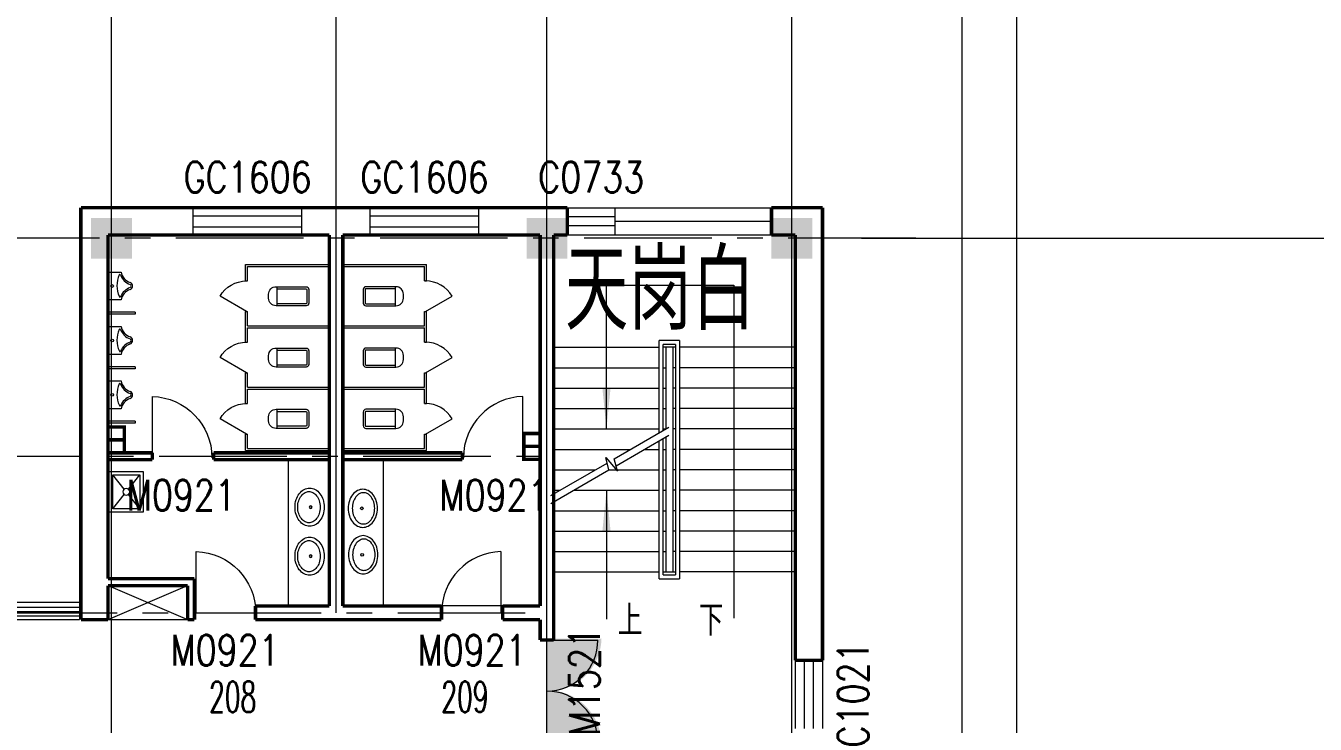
# Model space of a CAD drawing. Extents: x 1575758 to 1999219, y -897052 to -636879.
# Drawn here: x 1669084 to 1688034, y -769710 to -759452 of the extents above; entities that cross this region are included whole.
import ezdxf
from ezdxf.enums import TextEntityAlignment as Align

# ---------------------------------------------------------------- set-up
doc = ezdxf.new("R2010")
doc.units = 0
doc.header["$LTSCALE"] = 1500
doc.header["$MEASUREMENT"] = 0
doc.linetypes.add('CENTER', pattern=[2, 1.25, -0.25, 0.25, -0.25])
doc.linetypes.add('DASH', pattern=[0.35, 0.25, -0.1])
doc.layers.get('0').update_dxf_attribs({"linetype": 'CONTINUOUS', "lineweight": 5})
for name, color, linetype, lineweight in [('AXIS', 7, 'CONTINUOUS', 5), ('COLUMN', 7, 'CONTINUOUS', 5), ('DOTE', 7, 'CENTER', 5), ('LVTRY', 7, 'CONTINUOUS', 5), ('LVTRY_WINDOW', 7, 'CONTINUOUS', 5), ('P-S-TEXT', 7, 'CONTINUOUS', 5), ('PUB_DIM', 7, 'CONTINUOUS', 5), ('STAIR', 7, 'CONTINUOUS', 0), ('WALL', 7, 'CONTINUOUS', 5), ('WINDOW', 7, 'CONTINUOUS', 0), ('WINDOW_TEXT', 7, 'CONTINUOUS', 5), ('我的', 7, 'CONTINUOUS', 5)]:
    doc.layers.add(name, color=color, linetype=linetype, lineweight=lineweight)
doc.layers.add('防火门', color=10, linetype='CONTINUOUS')
doc.styles.add('_SIMPLEX', font='SIMPLEX.shx', dxfattribs={"width": 0.6})
doc.styles.add('DIM_FONT', font='romans.shx', dxfattribs={"width": 0.6})
doc.styles.add('H1', font='romans.shx', dxfattribs={"width": 1.2, "bigfont": 'hztxt.shx'})
doc.styles.add('SIMPLEX', font='SIMPLEX.SHX', dxfattribs={"width": 0.6})

# ---------------------------------------------------------------- blocks, each defined once
blk = doc.blocks.new('_FZH')
blk.add_solid([(0.5, -0.5), (-0.5, -0.5), (0.5, 0.5), (-0.5, 0.5)])
blk = doc.blocks.new('_ARROW')
blk.add_solid([(0, 0), (-1, 0.1), (-1, -0.1)])
blk = doc.blocks.new('_WBLK')
for p, q in [((-0.5, 0.5), (0.5, 0.5)), ((0.5, 0.1667), (-0.5, 0.1667)), ((0.5, -0.1667), (-0.5, -0.1667)), ((-0.5, -0.5), (0.5, -0.5))]:
    blk.add_line(p, q)
at = {"layer": 'WINDOW_TEXT', "style": 'SIMPLEX', "flags": 9}
blk.add_attdef('A', text='', height=1, dxfattribs=at).set_placement((0, 1.5), align=Align.MIDDLE)
blk = doc.blocks.new('_GCBLK')
at = {"linetype": 'DASH'}
for p, q in [((-0.5, -0.5), (-0.5, 0.5)), ((0.5, -0.5), (0.5, 0.5)), ((-0.5, 0.2), (0.5, 0.2)), ((-0.5, -0.2), (0.5, -0.2))]:
    blk.add_line(p, q, dxfattribs=at)
at = {"layer": 'WINDOW_TEXT', "style": 'SIMPLEX', "flags": 9}
blk.add_attdef('A', text='', height=1, dxfattribs=at).set_placement((0, 1.5), align=Align.MIDDLE)
blk = doc.blocks.new('M_A3PTU')
for p, q in [((-0.5, 0), (-0.499, -0.498)), ((0.5, 0), (0.499, -0.498))]:
    blk.add_line(p, q)
for centre, start, end in [((-0.498, -0.001), 269.885, 0.0763), ((0.498, -0.001), 179.9237, 270.115)]:
    blk.add_arc(centre, 0.498, start, end)
blk = doc.blocks.new('M_A2ZXL')
blk.add_line((-0.472, 0), (-0.472, -1))
blk.add_arc((-0.5, 0), 1, 271.6231, 0)
blk = doc.blocks.new('_LV6')
for p, q in [((-140, -340), (-140, -780)), ((-110, -340), (-110, -770)), ((100, -300), (-100, -300)), ((100, -330), (-100, -330)), ((110, -770), (110, -340)), ((140, -780), (140, -340)), ((140, -770), (-140, -770)), ((-30, -890), (30, -890))]:
    blk.add_line(p, q)
for centre, radius, start, end in [((-100, -340), 40, 90, 180), ((-100, -340), 10, 90, 180), ((100, -340), 40, 0, 90), ((100, -340), 10, 0, 90), ((-30, -780), 110, 180, 270), ((30, -780), 110, 270, 0)]:
    blk.add_arc(centre, radius, start, end)
blk = doc.blocks.new('_DBLK')
blk.add_line((-0.5, 0), (0, -0.866))
blk.add_arc((-0.5, 0), 1, 300, 0)
at = {"layer": 'WINDOW_TEXT', "style": 'SIMPLEX', "flags": 9}
blk.add_attdef('A', text='', height=1, dxfattribs=at).set_placement((0, 1.5), align=Align.MIDDLE)
blk = doc.blocks.new('_LV3')
for points in [[(280, -265, 0.12431), (260, -186, 0.105707), (198, -113, 0.086941), (110, -67, 0.077137), (0, -50, 0.077137), (-110, -67, 0.086941), (-198, -113, 0.105707), (-260, -186, 0.12431), (-280, -265, 0.12431), (-260, -344, 0.105707), (-198, -417, 0.086941), (-110, -463, 0.077137), (0, -480, 0.077137), (110, -463, 0.086941), (198, -417, 0.105707), (260, -344, 0.12431)], [(230, -275, 0.12431), (216, -220, 0.105707), (168, -163, 0.086941), (95, -125, 0.077137), (0, -110, 0.077137), (-95, -125, 0.086941), (-168, -163, 0.105707), (-216, -220, 0.12431), (-230, -275, 0.12431), (-216, -330, 0.105707), (-168, -387, 0.086941), (-95, -425, 0.077137), (0, -440, 0.077137), (95, -425, 0.086941), (168, -387, 0.105707), (216, -330, 0.12431)]]:
    blk.add_lwpolyline(points, format="xyb", close=True)
blk.add_circle((0, -250), 20)
blk = doc.blocks.new('_LV8')
for p, q in [((-205, 0), (205, 0)), ((-205, -191), (-205, 0)), ((205, 0), (205, -191))]:
    blk.add_line(p, q)
blk.add_circle((0, -60), 20)
for centre, radius, start, end in [((-152, -175), 10, 114.1084, 248.1394), ((5, -526), 395, 66.6675, 114.1084), ((-243, -401), 233, 19.2639, 68.1394), ((243, -401), 233, 110.4941, 160.7361), ((158, -173), 10, 290.4941, 66.6675), ((-243, -391), 203, 19.2639, 79.2894), ((0, -306), 54, 199.2639, 269.7777), ((0, -316), 24, 199.2639, 269.4998), ((0, -306), 54, 270.2223, 340.7361), ((0, -316), 24, 270.5002, 340.7361), ((243, -391), 203, 100.7106, 160.7361)]:
    blk.add_arc(centre, radius, start, end)
blk = doc.blocks.new('_LV12')
for p, q in [((-250, -50), (-39, -219)), ((39, -219), (250, -50)), ((-250, -450), (-39, -281)), ((39, -281), (250, -450))]:
    blk.add_line(p, q)
for points in [[(300, -500), (300, 0), (-300, 0), (-300, -500)], [(250, -450), (250, -50), (-250, -50), (-250, -450)]]:
    blk.add_lwpolyline(points, close=True)
blk.add_circle((0, -250), 50)

msp = doc.modelspace()

# ---------------------------------------------------------------- hatches: boundary and pattern name
at = {"layer": '防火门'}
for points in [[(1676745.7, -768454.1), (1677545.4, -768454.1, -0.4059403), (1676745.7, -769231.5)], [(1676745.7, -769986.2), (1677545.4, -769986.2, 0.4059403), (1676745.7, -769208.9)]]:
    msp.add_hatch(color=256, dxfattribs=at).paths.add_polyline_path(points)

# ---------------------------------------------------------------- linework, layer by layer
at = {"layer": 'AXIS'}
msp.add_line((1681364.9, -762573.4), (1687364.9, -762573.4), dxfattribs=at)
at = {"layer": 'DOTE'}
for p, q in [((1682164.9, -762573.5), (1647549.6, -762573.5)), ((1668043.4, -765773.5), (1676743.1, -765773.5)), ((1647549.6, -768073.5), (1676743.1, -768073.5))]:
    msp.add_line(p, q, dxfattribs=at)
at = {"layer": 'LVTRY'}
for p, q in [((1672313.1, -763199.5), (1672313.1, -762959.5)), ((1672313.1, -762959.5), (1673543.1, -762959.5)), ((1672343.1, -763199.5), (1672343.1, -762989.5)), ((1672343.1, -762989.5), (1673543.1, -762989.5)), ((1673743.1, -762959.5), (1674973.1, -762959.5)), ((1673743.1, -762989.5), (1674943.1, -762989.5)), ((1674943.1, -763199.5), (1674943.1, -762989.5)), ((1674973.1, -763199.5), (1674973.1, -762959.5)), ((1672313.1, -763199.5), (1672343.1, -763199.5)), ((1674943.1, -763199.5), (1674973.1, -763199.5)), ((1670693.1, -763658.5), (1670293.1, -763658.5)), ((1670693.1, -763688.5), (1670293.1, -763688.5)), ((1670693.1, -763658.5), (1670693.1, -763688.5)), ((1672313.1, -764099.5), (1672313.1, -763649.5)), ((1672313.1, -763649.5), (1672343.1, -763649.5)), ((1672343.1, -763859.5), (1672343.1, -763649.5)), ((1674943.1, -763859.5), (1674943.1, -763649.5)), ((1674943.1, -763649.5), (1674973.1, -763649.5)), ((1674973.1, -764099.5), (1674973.1, -763649.5)), ((1672343.1, -763859.5), (1673543.1, -763859.5)), ((1672343.1, -764099.5), (1672343.1, -763889.5)), ((1672343.1, -763889.5), (1673543.1, -763889.5)), ((1673743.1, -763859.5), (1674943.1, -763859.5)), ((1673743.1, -763889.5), (1674943.1, -763889.5)), ((1674943.1, -764099.5), (1674943.1, -763889.5)), ((1672313.1, -764099.5), (1672343.1, -764099.5)), ((1674943.1, -764099.5), (1674973.1, -764099.5)), ((1670693.1, -764458.5), (1670293.1, -764458.5)), ((1670693.1, -764458.5), (1670693.1, -764488.5)), ((1670693.1, -764488.5), (1670293.1, -764488.5)), ((1672313.1, -764999.5), (1672313.1, -764549.5)), ((1672313.1, -764549.5), (1672343.1, -764549.5)), ((1672343.1, -764759.5), (1672343.1, -764549.5)), ((1674943.1, -764759.5), (1674943.1, -764549.5)), ((1674943.1, -764549.5), (1674973.1, -764549.5)), ((1674973.1, -764999.5), (1674973.1, -764549.5)), ((1672343.1, -764759.5), (1673543.1, -764759.5)), ((1672343.1, -764999.5), (1672343.1, -764789.5)), ((1672343.1, -764789.5), (1673543.1, -764789.5)), ((1673743.1, -764759.5), (1674943.1, -764759.5)), ((1673743.1, -764789.5), (1674943.1, -764789.5)), ((1674943.1, -764999.5), (1674943.1, -764789.5)), ((1672313.1, -764999.5), (1672343.1, -764999.5)), ((1674943.1, -764999.5), (1674973.1, -764999.5)), ((1670693.1, -765258.5), (1670293.1, -765258.5)), ((1670693.1, -765288.5), (1670293.1, -765288.5)), ((1670693.1, -765258.5), (1670693.1, -765288.5)), ((1672313.1, -765689.5), (1672313.1, -765449.5)), ((1672313.1, -765449.5), (1672343.1, -765449.5)), ((1672343.1, -765659.5), (1672343.1, -765449.5)), ((1674943.1, -765659.5), (1674943.1, -765449.5)), ((1674943.1, -765449.5), (1674973.1, -765449.5)), ((1674973.1, -765689.5), (1674973.1, -765449.5)), ((1672313.1, -765689.5), (1673543.1, -765689.5)), ((1672343.1, -765659.5), (1673543.1, -765659.5)), ((1673743.1, -765659.5), (1674943.1, -765659.5)), ((1673743.1, -765689.5), (1674973.1, -765689.5)), ((1672943.1, -767973.5), (1672943.1, -765823.5)), ((1674343.1, -767973.5), (1674343.1, -765823.5)), ((1670293.1, -768173.5), (1671462.8, -767673.5)), ((1670293.1, -767673.5), (1671462.8, -768173.5)), ((1670293.1, -768173.5), (1671462.8, -768173.5))]:
    msp.add_line(p, q, dxfattribs=at)
at = {"layer": 'LVTRY', "const_width": 50}
msp.add_lwpolyline([(1670293.1, -767673.5), (1671462.8, -767673.5)], dxfattribs=at)
at = {"layer": 'PUB_DIM'}
for p, q in [((1670343.1, -804973.5), (1670343.1, -758890.9)), ((1673643.1, -768073.5), (1673643.1, -758890.9)), ((1676743.1, -770373.5), (1676743.1, -758890.9)), ((1680343.1, -798919.5), (1680343.1, -758890.9)), ((1682843.1, -758890.9), (1682843.1, -821524.2)), ((1683643.1, -758890.9), (1683643.1, -821524.2)), ((1684555.9, -762573.4), (1694853.8, -762573.4))]:
    msp.add_line(p, q, dxfattribs=at)
for points in [[(1677618.1, -765373.5), (1677618.1, -763263.2), (1679488.6, -763263.2), (1679488.6, -768151.8)], [(1677618.1, -766273.5), (1677618.1, -768165)]]:
    msp.add_lwpolyline(points, dxfattribs=at)
at = {"layer": 'STAIR'}
for p, q in [((1678693.1, -764073.5), (1678393.1, -764073.5)), ((1678393.1, -765431.2), (1678393.1, -764073.5)), ((1678693.1, -764073.5), (1678693.1, -767573.5)), ((1676843.1, -764173.5), (1678393.1, -764173.5)), ((1678633.1, -764133.5), (1678453.1, -764133.5)), ((1678453.1, -765396.6), (1678453.1, -764133.5)), ((1678633.1, -764173.5), (1678453.1, -764173.5)), ((1678493.1, -765373.5), (1678493.1, -764173.5)), ((1678593.1, -764173.5), (1678593.1, -767473.5)), ((1678633.1, -764133.5), (1678633.1, -767513.5)), ((1680393.1, -764173.5), (1678693.1, -764173.5)), ((1680393.1, -764173.5), (1680393.1, -767473.5)), ((1676843.1, -764473.5), (1678393.1, -764473.5)), ((1678453.1, -764473.5), (1678493.1, -764473.5)), ((1678633.1, -764473.5), (1678593.1, -764473.5)), ((1680393.1, -764473.5), (1678693.1, -764473.5)), ((1676843.1, -764773.5), (1678393.1, -764773.5)), ((1678453.1, -764773.5), (1678493.1, -764773.5)), ((1678633.1, -764773.5), (1678593.1, -764773.5)), ((1680393.1, -764773.5), (1678693.1, -764773.5)), ((1676843.1, -765073.5), (1678393.1, -765073.5)), ((1678453.1, -765073.5), (1678493.1, -765073.5)), ((1678633.1, -765073.5), (1678593.1, -765073.5)), ((1680393.1, -765073.5), (1678693.1, -765073.5)), ((1676843.1, -765373.5), (1678393.1, -765373.5)), ((1677733.1, -765812.3), (1678536.4, -765348.5)), ((1678453.1, -765373.5), (1678493.1, -765373.5)), ((1678633.1, -765373.5), (1678593.1, -765373.5)), ((1680393.1, -765373.5), (1678693.1, -765373.5)), ((1677759, -765912.8), (1678536.4, -765463.9)), ((1678393.1, -767573.5), (1678393.1, -765546.7)), ((1678453.1, -767513.5), (1678453.1, -765512)), ((1678493.1, -767473.5), (1678493.1, -765488.9)), ((1676843.1, -765673.5), (1677973.5, -765673.5)), ((1677653.2, -765973.9), (1677606.5, -765793)), ((1677606.5, -765793), (1677779.8, -765993.2)), ((1678173.5, -765673.5), (1678393.1, -765673.5)), ((1678453.1, -765673.5), (1678493.1, -765673.5)), ((1678633.1, -765673.5), (1678593.1, -765673.5)), ((1680393.1, -765673.5), (1678693.1, -765673.5)), ((1676799.8, -766351.1), (1677627.2, -765873.4)), ((1676799.8, -766466.6), (1677653.2, -765973.9)), ((1676843.1, -765973.5), (1677453.9, -765973.5)), ((1677653.1, -765973.5), (1678393.1, -765973.5)), ((1677779.8, -765993.2), (1677733.1, -765812.3)), ((1678453.1, -765973.5), (1678493.1, -765973.5)), ((1678633.1, -765973.5), (1678593.1, -765973.5)), ((1680393.1, -765973.5), (1678693.1, -765973.5)), ((1676843.1, -766273.5), (1676934.3, -766273.5)), ((1677134.3, -766273.5), (1678393.1, -766273.5)), ((1678453.1, -766273.5), (1678493.1, -766273.5)), ((1678633.1, -766273.5), (1678593.1, -766273.5)), ((1680393.1, -766273.5), (1678693.1, -766273.5)), ((1676843.1, -766573.5), (1678393.1, -766573.5)), ((1678453.1, -766573.5), (1678493.1, -766573.5)), ((1678633.1, -766573.5), (1678593.1, -766573.5)), ((1680393.1, -766573.5), (1678693.1, -766573.5)), ((1676843.1, -766873.5), (1678393.1, -766873.5)), ((1678453.1, -766873.5), (1678493.1, -766873.5)), ((1678633.1, -766873.5), (1678593.1, -766873.5)), ((1680393.1, -766873.5), (1678693.1, -766873.5)), ((1676843.1, -767173.5), (1678393.1, -767173.5)), ((1678453.1, -767173.5), (1678493.1, -767173.5)), ((1678633.1, -767173.5), (1678593.1, -767173.5)), ((1680393.1, -767173.5), (1678693.1, -767173.5)), ((1676843.1, -767473.5), (1678393.1, -767473.5)), ((1678453.1, -767473.5), (1678633.1, -767473.5)), ((1680393.1, -767473.5), (1678693.1, -767473.5)), ((1678393.1, -767573.5), (1678693.1, -767573.5)), ((1678453.1, -767513.5), (1678633.1, -767513.5)), ((1676143.1, -767973.5), (1675143.1, -767973.5))]:
    msp.add_line(p, q, dxfattribs=at)
at = {"layer": 'STAIR', "const_width": 50}
for points in [[(1676843.1, -766376.1), (1676843.1, -764173.5)], [(1676843.1, -767473.5), (1676843.1, -766491.6)]]:
    msp.add_lwpolyline(points, dxfattribs=at)
at = {"layer": 'WALL'}
msp.add_line((1663993.6, -768173.2), (1669871, -768173.2), dxfattribs=at)
at = {"layer": 'WALL', "const_width": 50}
for points in [[(1669893.1, -762123.5), (1669893.1, -768173.5)], [(1677043.1, -762123.5), (1677043.1, -762523.5)], [(1680043.1, -762523.5), (1680043.1, -762123.5)], [(1680793.1, -768773.5), (1680793.1, -762123.5)], [(1670293.1, -767573.5), (1670293.1, -762523.5)], [(1670293.1, -762523.5), (1673543.1, -762523.5)], [(1673543.1, -767973.5), (1673543.1, -762523.5)], [(1673743.1, -762523.5), (1676643.1, -762523.5)], [(1673743.1, -767973.5), (1673743.1, -762523.5)], [(1676643.1, -767973.5), (1676643.1, -762523.5)], [(1677043.1, -762523.5), (1676843.1, -762523.5)], [(1676843.1, -768473.5), (1676843.1, -762523.5)], [(1680393.1, -762523.5), (1680043.1, -762523.5)], [(1680393.1, -768773.5), (1680393.1, -762523.5)], [(1670533.1, -765723.5), (1670293.1, -765723.5), (1670293.1, -765343.5), (1670533.1, -765343.5), (1670533.1, -765723.5)], [(1676643.2, -765819.5), (1676403.2, -765819.5), (1676403.2, -765439.5), (1676643.2, -765439.5), (1676643.2, -765819.5)], [(1670293.1, -765533.5), (1670533.1, -765533.5)], [(1676403.2, -765629.5), (1676643.2, -765629.5)], [(1670943.2, -765723.5), (1670293.1, -765723.5)], [(1670943.2, -765723.5), (1670943.2, -765823.5)], [(1673543.1, -765723.5), (1671843.2, -765723.5)], [(1671843.2, -765823.5), (1671843.2, -765723.5)], [(1675498.6, -765723.5), (1673743.1, -765723.5)], [(1675498.6, -765823.5), (1675498.6, -765723.5)], [(1670943.2, -765823.5), (1670293.1, -765823.5)], [(1673543.1, -765823.5), (1671843.2, -765823.5)], [(1675498.6, -765823.5), (1673743.1, -765823.5)], [(1671562.8, -767573.5), (1670293.1, -767573.5)], [(1670293.1, -768173.5), (1670293.1, -767673.5)], [(1670293.1, -767673.5), (1671462.8, -767673.5)], [(1671462.8, -767673.5), (1671462.8, -768173.5)], [(1671562.8, -768173.5), (1671562.8, -767573.5)], [(1669893.1, -767973.5), (1669893.1, -768173.5)], [(1672459.5, -768173.5), (1672459.5, -767973.5)], [(1672459.5, -767973.5), (1673543.1, -767973.5)], [(1672459.8, -767973.5), (1672459.8, -767973.5)], [(1672459.8, -767973.5), (1672459.8, -768173.5)], [(1672593.1, -767973.5), (1673543.1, -767973.5)], [(1673743.1, -767973.5), (1675193.1, -767973.5)], [(1675193.1, -768173.5), (1675193.1, -767973.5)], [(1676093.1, -767973.5), (1676643.1, -767973.5)], [(1676093.1, -768173.5), (1676093.1, -767973.5)], [(1669893.1, -768173.5), (1670293.1, -768173.5)], [(1669893.1, -768173.5), (1670293.1, -768173.5)], [(1671462.8, -768173.5), (1671562.8, -768173.5)], [(1672459.5, -768173.5), (1675193.1, -768173.5)], [(1676093.1, -768173.5), (1676643.1, -768173.5)], [(1676643.1, -768473.5), (1676643.1, -768173.5)], [(1676643.1, -768473.5), (1676843.1, -768473.5)], [(1680793.1, -768773.5), (1680393.1, -768773.5)]]:
    msp.add_lwpolyline(points, dxfattribs=at)
at = {"layer": 'WALL', "lineweight": 100, "const_width": 50}
for points in [[(1669893.1, -762123.5), (1677043.1, -762123.5)], [(1680793.1, -762123.5), (1680043.1, -762123.5)]]:
    msp.add_lwpolyline(points, dxfattribs=at)
at = {"layer": 'WINDOW'}
for p, q in [((1677743.1, -762123.5), (1680043.1, -762123.5)), ((1677743.1, -762123.5), (1677743.1, -762523.5)), ((1677743.1, -762323.5), (1680043.1, -762323.5)), ((1677743.1, -762523.5), (1680043.1, -762523.5))]:
    msp.add_line(p, q, dxfattribs=at)

# ---------------------------------------------------------------- block references
at = {"layer": 'COLUMN', "xscale": 600, "yscale": 600, "zscale": 600}
for p in [(1670343.1, -762573.5), (1676743.1, -762573.5), (1680343.1, -762573.5)]:
    msp.add_blockref('_FZH', p, dxfattribs=at)
at = {"layer": 'LVTRY', "rotation": 90}
for name, p in [('_LV8', (1670293.1, -763273.5)), ('_LV6', (1673743.1, -763424.5)), ('_LV8', (1670293.1, -764073.5)), ('_LV6', (1673743.1, -764324.5)), ('_LV8', (1670293.1, -764873.5)), ('_LV6', (1673743.1, -765224.5)), ('_LV3', (1673772.1, -766539.1)), ('_LV3', (1673777.8, -767220.4))]:
    msp.add_blockref(name, p, dxfattribs=at)
at = {"layer": 'LVTRY', "xscale": -1, "rotation": 270}
for name, p in [('_LV6', (1673543.1, -763424.5)), ('_LV6', (1673543.1, -764324.5)), ('_LV6', (1673543.1, -765224.5)), ('_LV12', (1670810.9, -766297)), ('_LV3', (1673520.5, -766521.8)), ('_LV3', (1673520.5, -767242.3))]:
    msp.add_blockref(name, p, dxfattribs=at)
at = {"layer": 'LVTRY_WINDOW', "yscale": 450, "zscale": 450}
for p, xscale, rotation in [((1672328.1, -763424.5), -450, 270.0000000001482), ((1674958.1, -763424.5), 450, 89.99999999991107), ((1672328.1, -764324.5), -450, 270.0000000001482), ((1674958.1, -764324.5), 450, 89.99999999991107), ((1672328.1, -765224.5), -450, 270.0000000001482), ((1674958.1, -765224.5), 450, 89.99999999991107)]:
    msp.add_blockref('_DBLK', p, dxfattribs=dict(at, xscale=xscale, rotation=rotation))
at = {"layer": 'PUB_DIM', "xscale": 600, "yscale": 600, "zscale": 600}
for p, rotation in [((1677618.1, -765373.5), 270), ((1677618.1, -766273.5), 90)]:
    msp.add_blockref('_ARROW', p, dxfattribs=dict(at, rotation=rotation))
at = {"layer": 'WINDOW'}
ref = msp.add_blockref('_GCBLK', (1672343.1, -762323.5), dxfattribs=dict(at, xscale=1600, yscale=399.999105035211, zscale=1600))
ref.add_attrib('A', 'GC1606', dxfattribs={"layer": 'WINDOW_TEXT', "height": 450, "style": '_SIMPLEX', "width": 0.8, "flags": 8}).set_placement((1672343.1, -761673.5), align=Align.MIDDLE)
ref = msp.add_blockref('_GCBLK', (1674943.1, -762323.5), dxfattribs=dict(at, xscale=1600, yscale=399.999105035211, zscale=1600))
ref.add_attrib('A', 'GC1606', dxfattribs={"layer": 'WINDOW_TEXT', "height": 450, "style": '_SIMPLEX', "width": 0.8, "flags": 8}).set_placement((1674943.1, -761673.5), align=Align.MIDDLE)
ref = msp.add_blockref('_WBLK', (1677393.1, -762323.5), dxfattribs=dict(at, xscale=700, yscale=399.999105035211, zscale=700))
ref.add_attrib('A', 'C0733', dxfattribs={"layer": 'WINDOW_TEXT', "height": 450, "style": '_SIMPLEX', "width": 0.8, "flags": 8}).set_placement((1677393.1, -761673.5), align=Align.MIDDLE)
ref = msp.add_blockref('M_A2ZXL', (1671368.9, -765796), dxfattribs=dict(at, xscale=-900, yscale=900, zscale=900, rotation=180))
ref.add_attrib('A', 'M0921', dxfattribs={"layer": 'WINDOW_TEXT', "height": 450, "rotation": 360, "style": '_SIMPLEX', "width": 0.8, "flags": 8}).set_placement((1671368.9, -766346, -360295.4), align=Align.MIDDLE)
ref = msp.add_blockref('M_A2ZXL', (1675965.5, -765796), dxfattribs=dict(at, xscale=900, yscale=900, zscale=900, rotation=180))
ref.add_attrib('A', 'M0921', dxfattribs={"layer": 'WINDOW_TEXT', "height": 450, "style": '_SIMPLEX', "width": 0.8, "flags": 8}).set_placement((1675965.5, -766346, -360295.4), align=Align.MIDDLE)
ref = msp.add_blockref('M_A2ZXL', (1672013.1, -768073.5), dxfattribs=dict(at, xscale=-900, yscale=900, zscale=900, rotation=180))
ref.add_attrib('A', 'M0921', dxfattribs={"layer": 'WINDOW_TEXT', "height": 450, "rotation": 360, "style": '_SIMPLEX', "width": 0.8, "flags": 8}).set_placement((1672013.1, -768623.5, -360295.4), align=Align.MIDDLE)
ref = msp.add_blockref('M_A2ZXL', (1675643.1, -768073.5), dxfattribs=dict(at, xscale=900, yscale=900, zscale=900, rotation=180))
ref.add_attrib('A', 'M0921', dxfattribs={"layer": 'WINDOW_TEXT', "height": 450, "style": '_SIMPLEX', "width": 0.8, "flags": 8}).set_placement((1675643.1, -768623.5, -360295.4), align=Align.MIDDLE)
ref = msp.add_blockref('_WBLK', (1666937.9, -768021.7), dxfattribs=dict(at, xscale=5900, yscale=200, zscale=5900, rotation=180))
ref.add_attrib('A', 'C5932', dxfattribs={"layer": 'WINDOW_TEXT', "height": 450, "style": '_SIMPLEX', "width": 0.8, "flags": 8}).set_placement((1666937.9, -768571.7), align=Align.MIDDLE)
ref = msp.add_blockref('M_A3PTU', (1676743.1, -769223.5), dxfattribs=dict(at, xscale=1500, yscale=1500, zscale=1500, rotation=90))
ref.add_attrib('A', 'FM1521', dxfattribs={"layer": 'WINDOW_TEXT', "height": 450, "rotation": 90, "style": '_SIMPLEX', "width": 0.8, "flags": 8}).set_placement((1677293.1, -769223.5), align=Align.MIDDLE)
ref = msp.add_blockref('_WBLK', (1680593.1, -769273.5), dxfattribs=dict(at, xscale=1000, yscale=399.9999999785796, zscale=1000, rotation=270))
ref.add_attrib('A', 'C1021', dxfattribs={"layer": 'WINDOW_TEXT', "height": 450, "rotation": 90, "style": '_SIMPLEX', "width": 0.8, "flags": 8}).set_placement((1681243.1, -769273.5), align=Align.MIDDLE)

# ---------------------------------------------------------------- texts
at = {"layer": 'P-S-TEXT', "style": 'H1', "width": 0.8}
for s, p in [('上', (1677786, -768411.7)), ('下', (1678976.9, -768411.7))]:
    msp.add_text(s, height=450, rotation=360, dxfattribs=at).set_placement(p)
at = {"layer": '我的', "lineweight": 0, "style": 'H1', "width": 0.8}
msp.add_text('天岗白', height=1166.4, dxfattribs=at).set_placement((1677006.9, -763918.7))
at = {"layer": '我的', "color": 0, "lineweight": 5, "char_height": 450, "width": 1894.64, "attachment_point": 1, "style": 'DIM_FONT'}
for s, insert in [('208', (1671777.3, -769082.9)), ('209', (1675190, -769082.9))]:
    msp.add_mtext(s, dxfattribs=dict(at, insert=insert))

doc.saveas('drawing.dxf')
